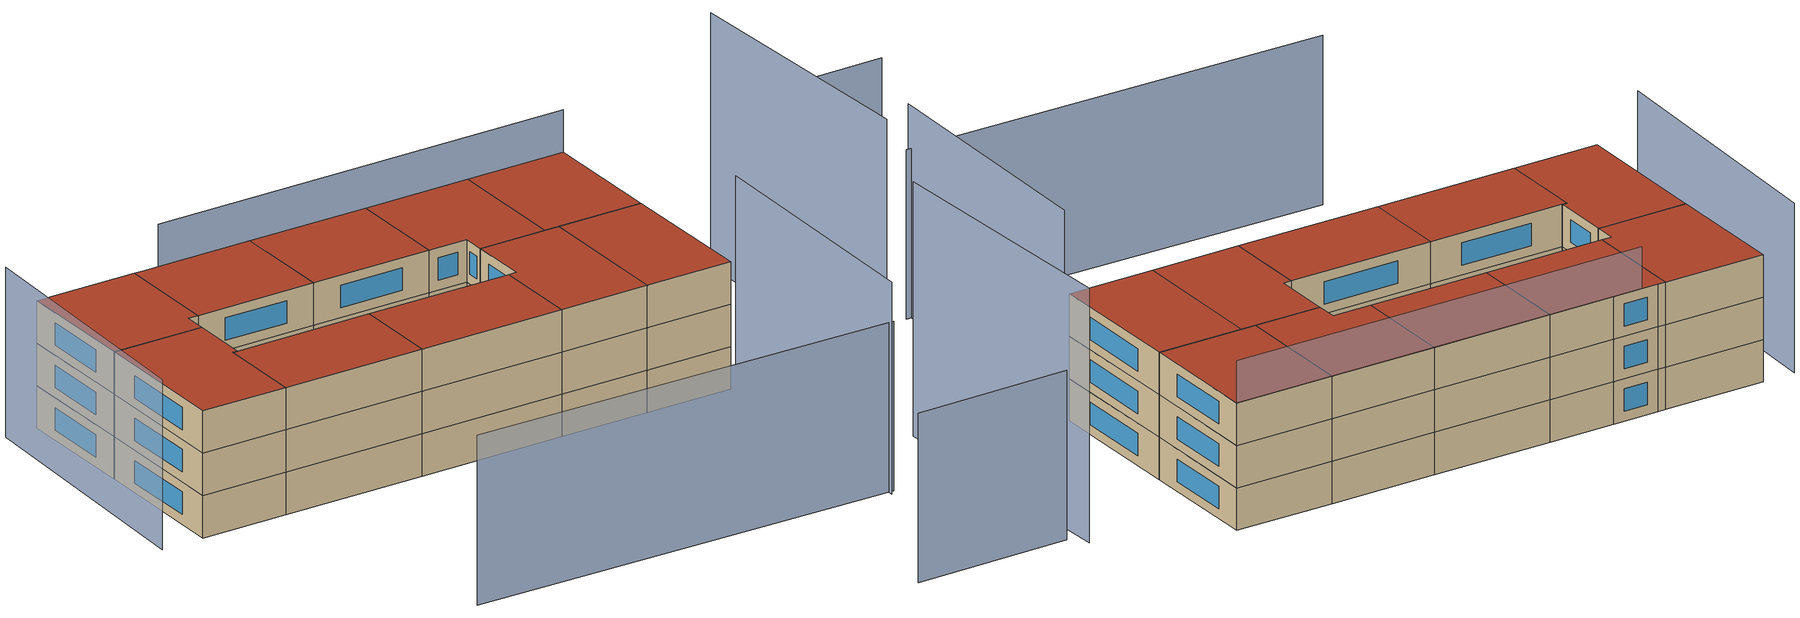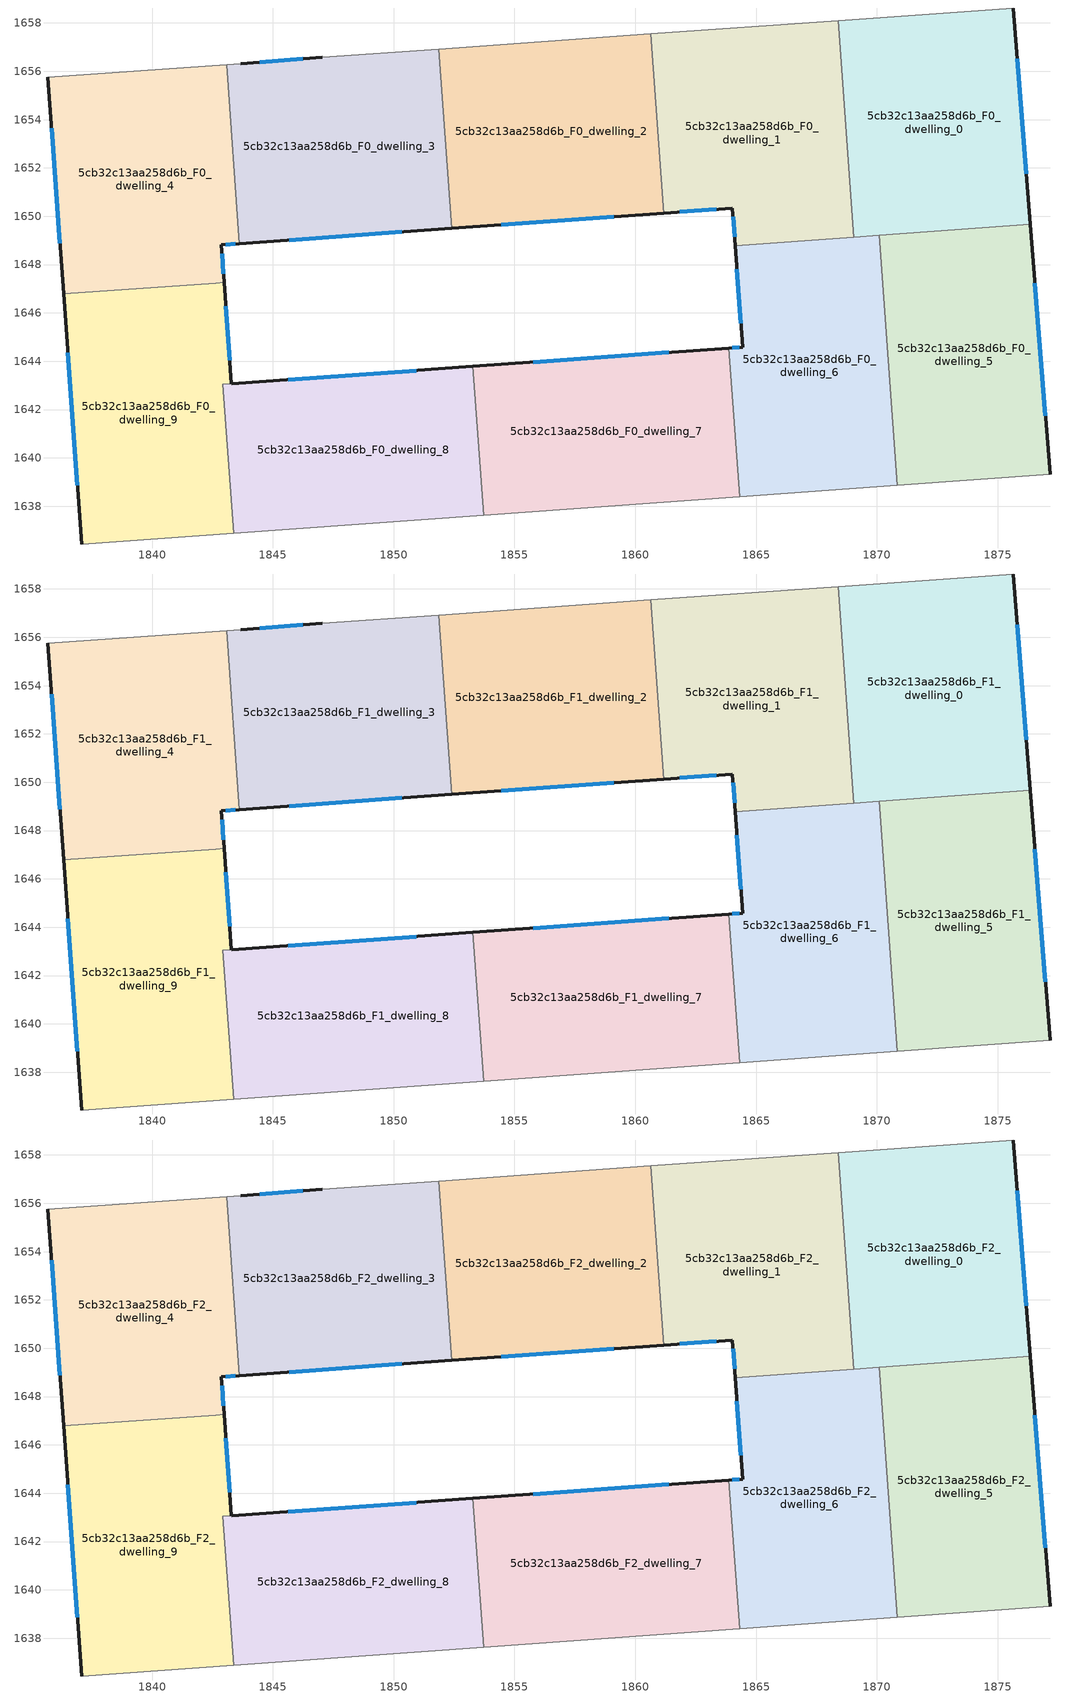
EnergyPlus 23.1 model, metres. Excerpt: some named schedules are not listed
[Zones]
5cb32c13aa258d6b_F0_dwelling_0
 floor ground (EU_floor_Construction): 1875.64,1658.62 1876.35,1649.67 1869.05,1649.14 1868.4,1658.1 z0
 wall outside (EU_wall_Construction): 1876.35,1649.67 1875.64,1658.62 z0:3
 wall adiabatic (EU_wall_Construction): 1875.64,1658.62 1868.4,1658.1 z0:3
 wall to 5cb32c13aa258d6b_F0_dwelling_1 (EU_wall_Construction): 1868.4,1658.1 1869.05,1649.14 z0:3
 wall to 5cb32c13aa258d6b_F0_dwelling_5 (EU_wall_Construction): 1870.09,1649.22 1876.35,1649.67 z0:3
 wall to 5cb32c13aa258d6b_F0_dwelling_6 (EU_wall_Construction): 1869.05,1649.14 1870.09,1649.22 z0:3
 window (EU_Window_Construction): 1876.18,1651.77 1875.8,1656.52 z0.7:2.3
5cb32c13aa258d6b_F0_dwelling_1
 floor ground (EU_floor_Construction): 1868.4,1658.1 1869.05,1649.14 1864.13,1648.79 1864.02,1650.33 1861.18,1650.13 1860.64,1657.55 z0
 wall outside (EU_wall_Construction): 1861.18,1650.13 1864.02,1650.33 1864.13,1648.79 z0:3
 wall adiabatic (EU_wall_Construction): 1868.4,1658.1 1860.64,1657.55 z0:3
 wall to 5cb32c13aa258d6b_F0_dwelling_2 (EU_wall_Construction): 1860.64,1657.55 1861.18,1650.13 z0:3
 wall to 5cb32c13aa258d6b_F0_dwelling_6 (EU_wall_Construction): 1864.13,1648.79 1869.05,1649.14 z0:3
 window (EU_Window_Construction): 1864.05,1649.97 1864.11,1649.15 / 1861.84,1650.18 1863.35,1650.29 z0.7:2.3
5cb32c13aa258d6b_F0_dwelling_2
 floor ground (EU_floor_Construction): 1860.64,1657.55 1861.18,1650.13 1852.4,1649.5 1851.86,1656.92 z0
 wall outside (EU_wall_Construction): 1852.4,1649.5 1861.18,1650.13 z0:3
 wall adiabatic (EU_wall_Construction): 1860.64,1657.55 1851.86,1656.92 z0:3
 wall to 5cb32c13aa258d6b_F0_dwelling_3 (EU_wall_Construction): 1851.86,1656.92 1852.4,1649.5 z0:3
 window (EU_Window_Construction): 1854.46,1649.65 1859.11,1649.98 z0.7:2.3
5cb32c13aa258d6b_F0_dwelling_3
 floor ground (EU_floor_Construction): 1851.86,1656.92 1852.4,1649.5 1843.62,1648.87 1843.08,1656.28 1843.67,1656.32 1847.03,1656.57 z0
 wall outside (EU_wall_Construction): 1843.62,1648.87 1852.4,1649.5 / 1847.03,1656.57 1843.67,1656.32 z0:3
 wall adiabatic (EU_wall_Construction): 1843.67,1656.32 1843.08,1656.28 / 1851.86,1656.92 1847.03,1656.57 z0:3
 wall to 5cb32c13aa258d6b_F0_dwelling_4 (EU_wall_Construction): 1843.08,1656.28 1843.62,1648.87 z0:3
 window (EU_Window_Construction): 1845.68,1649.02 1850.34,1649.35 / 1846.24,1656.51 1844.46,1656.38 z0.7:2.3
5cb32c13aa258d6b_F0_dwelling_4
 floor ground (EU_floor_Construction): 1843.08,1656.28 1843.62,1648.87 1842.87,1648.81 1842.98,1647.26 1842.63,1647.24 1836.34,1646.79 1835.69,1655.75 z0
 wall outside (EU_wall_Construction): 1842.98,1647.26 1842.87,1648.81 1843.62,1648.87 / 1835.69,1655.75 1836.34,1646.79 z0:3
 wall adiabatic (EU_wall_Construction): 1843.08,1656.28 1835.69,1655.75 z0:3
 wall to 5cb32c13aa258d6b_F0_dwelling_9 (EU_wall_Construction): 1836.34,1646.79 1842.63,1647.24 1842.98,1647.26 z0:3
 window (EU_Window_Construction): 1843.05,1648.83 1843.44,1648.85 / 1842.96,1647.63 1842.9,1648.45 / 1835.84,1653.65 1836.18,1648.89 z0.7:2.3
5cb32c13aa258d6b_F0_dwelling_5
 floor ground (EU_floor_Construction): 1876.35,1649.67 1877.17,1639.32 1870.84,1638.87 1870.09,1649.21 z0
 wall outside (EU_wall_Construction): 1877.17,1639.32 1876.35,1649.67 z0:3
 wall adiabatic (EU_wall_Construction): 1870.84,1638.87 1877.17,1639.32 z0:3
 wall to 5cb32c13aa258d6b_F0_dwelling_6 (EU_wall_Construction): 1870.09,1649.21 1870.84,1638.87 z0:3
 window (EU_Window_Construction): 1876.98,1641.75 1876.54,1647.24 z0.7:2.3
5cb32c13aa258d6b_F0_dwelling_6
 floor ground (EU_floor_Construction): 1870.09,1649.21 1870.84,1638.87 1864.32,1638.4 1863.87,1644.54 1864.44,1644.59 1864.13,1648.79 z0
 wall outside (EU_wall_Construction): 1864.13,1648.79 1864.44,1644.59 1863.87,1644.54 z0:3
 wall adiabatic (EU_wall_Construction): 1864.32,1638.4 1870.84,1638.87 z0:3
 wall to 5cb32c13aa258d6b_F0_dwelling_7 (EU_wall_Construction): 1863.87,1644.54 1864.32,1638.4 z0:3
 window (EU_Window_Construction): 1864.21,1647.8 1864.37,1645.57 / 1864.3,1644.58 1864.01,1644.55 z0.7:2.3
5cb32c13aa258d6b_F0_dwelling_7
 floor ground (EU_floor_Construction): 1863.87,1644.54 1864.32,1638.4 1853.72,1637.63 1853.28,1643.78 z0
 wall outside (EU_wall_Construction): 1863.87,1644.54 1853.28,1643.78 z0:3
 wall adiabatic (EU_wall_Construction): 1853.72,1637.63 1864.32,1638.4 z0:3
 wall to 5cb32c13aa258d6b_F0_dwelling_8 (EU_wall_Construction): 1853.28,1643.78 1853.72,1637.63 z0:3
 window (EU_Window_Construction): 1861.39,1644.37 1855.77,1643.96 z0.7:2.3
5cb32c13aa258d6b_F0_dwelling_8
 floor ground (EU_floor_Construction): 1853.28,1643.78 1853.72,1637.63 1843.38,1636.89 1842.93,1643.04 z0
 wall outside (EU_wall_Construction): 1853.28,1643.78 1843.29,1643.07 z0:3
 wall adiabatic (EU_wall_Construction): 1843.38,1636.89 1853.72,1637.63 z0:3
 wall to 5cb32c13aa258d6b_F0_dwelling_9 (EU_wall_Construction): 1843.28,1643.06 1842.93,1643.04 1843.38,1636.89 z0:3
 window (EU_Window_Construction): 1850.94,1643.62 1845.64,1643.23 z0.7:2.3
5cb32c13aa258d6b_F0_dwelling_9
 floor ground (EU_floor_Construction): 1842.98,1647.26 1843.28,1643.07 1842.93,1643.04 1843.38,1636.89 1837.08,1636.44 1836.34,1646.79 1842.63,1647.24 z0
 wall outside (EU_wall_Construction): 1843.28,1643.07 1842.98,1647.26 / 1836.34,1646.79 1837.08,1636.44 z0:3
 wall adiabatic (EU_wall_Construction): 1837.08,1636.44 1843.38,1636.89 z0:3
 window (EU_Window_Construction): 1843.21,1644.05 1843.05,1646.28 / 1836.51,1644.35 1836.91,1638.87 z0.7:2.3
5cb32c13aa258d6b_F1_dwelling_0
 floor to 5cb32c13aa258d6b_F0_dwelling_0 (EU_floor_Construction): 1875.64,1658.62 1876.35,1649.67 1869.05,1649.14 1868.4,1658.1 z3
 wall outside (EU_wall_Construction): 1876.35,1649.67 1875.64,1658.62 z3:6
 wall adiabatic (EU_wall_Construction): 1875.64,1658.62 1868.4,1658.1 z3:6
 wall to 5cb32c13aa258d6b_F1_dwelling_1 (EU_wall_Construction): 1868.4,1658.1 1869.05,1649.14 z3:6
 wall to 5cb32c13aa258d6b_F1_dwelling_5 (EU_wall_Construction): 1870.09,1649.22 1876.35,1649.67 z3:6
 wall to 5cb32c13aa258d6b_F1_dwelling_6 (EU_wall_Construction): 1869.05,1649.14 1870.09,1649.22 z3:6
 window (EU_Window_Construction): 1876.18,1651.77 1875.8,1656.52 z3.7:5.3
5cb32c13aa258d6b_F1_dwelling_1
 floor to 5cb32c13aa258d6b_F0_dwelling_1 (EU_floor_Construction): 1868.4,1658.1 1869.05,1649.14 1864.13,1648.79 1864.02,1650.33 1861.18,1650.13 1860.64,1657.55 z3
 wall outside (EU_wall_Construction): 1861.18,1650.13 1864.02,1650.33 1864.13,1648.79 z3:6
 wall adiabatic (EU_wall_Construction): 1868.4,1658.1 1860.64,1657.55 z3:6
 wall to 5cb32c13aa258d6b_F1_dwelling_2 (EU_wall_Construction): 1860.64,1657.55 1861.18,1650.13 z3:6
 wall to 5cb32c13aa258d6b_F1_dwelling_6 (EU_wall_Construction): 1864.13,1648.79 1869.05,1649.14 z3:6
 window (EU_Window_Construction): 1864.05,1649.97 1864.11,1649.15 / 1861.84,1650.18 1863.35,1650.29 z3.7:5.3
5cb32c13aa258d6b_F1_dwelling_2
 floor to 5cb32c13aa258d6b_F0_dwelling_2 (EU_floor_Construction): 1860.64,1657.55 1861.18,1650.13 1852.4,1649.5 1851.86,1656.92 z3
 wall outside (EU_wall_Construction): 1852.4,1649.5 1861.18,1650.13 z3:6
 wall adiabatic (EU_wall_Construction): 1860.64,1657.55 1851.86,1656.92 z3:6
 wall to 5cb32c13aa258d6b_F1_dwelling_3 (EU_wall_Construction): 1851.86,1656.92 1852.4,1649.5 z3:6
 window (EU_Window_Construction): 1854.46,1649.65 1859.11,1649.98 z3.7:5.3
5cb32c13aa258d6b_F1_dwelling_3
 floor to 5cb32c13aa258d6b_F0_dwelling_3 (EU_floor_Construction): 1851.86,1656.92 1852.4,1649.5 1843.62,1648.87 1843.08,1656.28 1843.67,1656.32 1847.03,1656.57 z3
 wall outside (EU_wall_Construction): 1843.62,1648.87 1852.4,1649.5 / 1847.03,1656.57 1843.67,1656.32 z3:6
 wall adiabatic (EU_wall_Construction): 1843.67,1656.32 1843.08,1656.28 / 1851.86,1656.92 1847.03,1656.57 z3:6
 wall to 5cb32c13aa258d6b_F1_dwelling_4 (EU_wall_Construction): 1843.08,1656.28 1843.62,1648.87 z3:6
 window (EU_Window_Construction): 1845.68,1649.02 1850.34,1649.35 / 1846.24,1656.51 1844.46,1656.38 z3.7:5.3
5cb32c13aa258d6b_F1_dwelling_4
 floor to 5cb32c13aa258d6b_F0_dwelling_4 (EU_floor_Construction): 1843.08,1656.28 1843.62,1648.87 1842.87,1648.81 1842.98,1647.26 1842.63,1647.24 1836.34,1646.79 1835.69,1655.75 z3
 wall outside (EU_wall_Construction): 1842.98,1647.26 1842.87,1648.81 1843.62,1648.87 / 1835.69,1655.75 1836.34,1646.79 z3:6
 wall adiabatic (EU_wall_Construction): 1843.08,1656.28 1835.69,1655.75 z3:6
 wall to 5cb32c13aa258d6b_F1_dwelling_9 (EU_wall_Construction): 1836.34,1646.79 1842.63,1647.24 1842.98,1647.26 z3:6
 window (EU_Window_Construction): 1843.05,1648.83 1843.44,1648.85 / 1842.96,1647.63 1842.9,1648.45 / 1835.84,1653.65 1836.18,1648.89 z3.7:5.3
5cb32c13aa258d6b_F1_dwelling_5
 floor to 5cb32c13aa258d6b_F0_dwelling_5 (EU_floor_Construction): 1876.35,1649.67 1877.17,1639.32 1870.84,1638.87 1870.09,1649.21 z3
 wall outside (EU_wall_Construction): 1877.17,1639.32 1876.35,1649.67 z3:6
 wall adiabatic (EU_wall_Construction): 1870.84,1638.87 1877.17,1639.32 z3:6
 wall to 5cb32c13aa258d6b_F1_dwelling_6 (EU_wall_Construction): 1870.09,1649.21 1870.84,1638.87 z3:6
 window (EU_Window_Construction): 1876.98,1641.75 1876.54,1647.24 z3.7:5.3
5cb32c13aa258d6b_F1_dwelling_6
 floor to 5cb32c13aa258d6b_F0_dwelling_6 (EU_floor_Construction): 1870.09,1649.21 1870.84,1638.87 1864.32,1638.4 1863.87,1644.54 1864.44,1644.59 1864.13,1648.79 z3
 wall outside (EU_wall_Construction): 1864.13,1648.79 1864.44,1644.59 1863.87,1644.54 z3:6
 wall adiabatic (EU_wall_Construction): 1864.32,1638.4 1870.84,1638.87 z3:6
 wall to 5cb32c13aa258d6b_F1_dwelling_7 (EU_wall_Construction): 1863.87,1644.54 1864.32,1638.4 z3:6
 window (EU_Window_Construction): 1864.21,1647.8 1864.37,1645.57 / 1864.3,1644.58 1864.01,1644.55 z3.7:5.3
5cb32c13aa258d6b_F1_dwelling_7
 floor to 5cb32c13aa258d6b_F0_dwelling_7 (EU_floor_Construction): 1863.87,1644.54 1864.32,1638.4 1853.72,1637.63 1853.28,1643.78 z3
 wall outside (EU_wall_Construction): 1863.87,1644.54 1853.28,1643.78 z3:6
 wall adiabatic (EU_wall_Construction): 1853.72,1637.63 1864.32,1638.4 z3:6
 wall to 5cb32c13aa258d6b_F1_dwelling_8 (EU_wall_Construction): 1853.28,1643.78 1853.72,1637.63 z3:6
 window (EU_Window_Construction): 1861.39,1644.37 1855.77,1643.96 z3.7:5.3
5cb32c13aa258d6b_F1_dwelling_8
 floor to 5cb32c13aa258d6b_F0_dwelling_8 (EU_floor_Construction): 1853.28,1643.78 1853.72,1637.63 1843.38,1636.89 1842.93,1643.04 z3
 wall outside (EU_wall_Construction): 1853.28,1643.78 1843.29,1643.07 z3:6
 wall adiabatic (EU_wall_Construction): 1843.38,1636.89 1853.72,1637.63 z3:6
 wall to 5cb32c13aa258d6b_F1_dwelling_9 (EU_wall_Construction): 1843.28,1643.06 1842.93,1643.04 1843.38,1636.89 z3:6
 window (EU_Window_Construction): 1850.94,1643.62 1845.64,1643.23 z3.7:5.3
5cb32c13aa258d6b_F1_dwelling_9
 floor to 5cb32c13aa258d6b_F0_dwelling_9 (EU_floor_Construction): 1842.98,1647.26 1843.28,1643.07 1842.93,1643.04 1843.38,1636.89 1837.08,1636.44 1836.34,1646.79 1842.63,1647.24 z3
 wall outside (EU_wall_Construction): 1843.28,1643.07 1842.98,1647.26 / 1836.34,1646.79 1837.08,1636.44 z3:6
 wall adiabatic (EU_wall_Construction): 1837.08,1636.44 1843.38,1636.89 z3:6
 window (EU_Window_Construction): 1843.21,1644.05 1843.05,1646.28 / 1836.51,1644.35 1836.91,1638.87 z3.7:5.3
5cb32c13aa258d6b_F2_dwelling_0
 floor to 5cb32c13aa258d6b_F1_dwelling_0 (EU_floor_Construction): 1875.64,1658.62 1876.35,1649.67 1869.05,1649.14 1868.4,1658.1 z6
 wall outside (EU_wall_Construction): 1876.35,1649.67 1875.64,1658.62 z6:9
 wall adiabatic (EU_wall_Construction): 1875.64,1658.62 1868.4,1658.1 z6:9
 wall to 5cb32c13aa258d6b_F2_dwelling_1 (EU_wall_Construction): 1868.4,1658.1 1869.05,1649.14 z6:9
 wall to 5cb32c13aa258d6b_F2_dwelling_5 (EU_wall_Construction): 1870.09,1649.22 1876.35,1649.67 z6:9
 wall to 5cb32c13aa258d6b_F2_dwelling_6 (EU_wall_Construction): 1869.05,1649.14 1870.09,1649.22 z6:9
 window (EU_Window_Construction): 1876.18,1651.77 1875.8,1656.52 z6.7:8.3
 roof outside (EU_roof_Construction): 1876.35,1649.67 1875.64,1658.62 1868.4,1658.1 1869.05,1649.14 z9
5cb32c13aa258d6b_F2_dwelling_1
 floor to 5cb32c13aa258d6b_F1_dwelling_1 (EU_floor_Construction): 1868.4,1658.1 1869.05,1649.14 1864.13,1648.79 1864.02,1650.33 1861.18,1650.13 1860.64,1657.55 z6
 wall outside (EU_wall_Construction): 1861.18,1650.13 1864.02,1650.33 1864.13,1648.79 z6:9
 wall adiabatic (EU_wall_Construction): 1868.4,1658.1 1860.64,1657.55 z6:9
 wall to 5cb32c13aa258d6b_F2_dwelling_2 (EU_wall_Construction): 1860.64,1657.55 1861.18,1650.13 z6:9
 wall to 5cb32c13aa258d6b_F2_dwelling_6 (EU_wall_Construction): 1864.13,1648.79 1869.05,1649.14 z6:9
 window (EU_Window_Construction): 1864.05,1649.97 1864.11,1649.15 / 1861.84,1650.18 1863.35,1650.29 z6.7:8.3
 roof outside (EU_roof_Construction): 1869.05,1649.14 1868.4,1658.1 1860.64,1657.55 1861.18,1650.13 1864.02,1650.33 1864.13,1648.79 z9
5cb32c13aa258d6b_F2_dwelling_2
 floor to 5cb32c13aa258d6b_F1_dwelling_2 (EU_floor_Construction): 1860.64,1657.55 1861.18,1650.13 1852.4,1649.5 1851.86,1656.92 z6
 wall outside (EU_wall_Construction): 1852.4,1649.5 1861.18,1650.13 z6:9
 wall adiabatic (EU_wall_Construction): 1860.64,1657.55 1851.86,1656.92 z6:9
 wall to 5cb32c13aa258d6b_F2_dwelling_3 (EU_wall_Construction): 1851.86,1656.92 1852.4,1649.5 z6:9
 window (EU_Window_Construction): 1854.46,1649.65 1859.11,1649.98 z6.7:8.3
 roof outside (EU_roof_Construction): 1861.18,1650.13 1860.64,1657.55 1851.86,1656.92 1852.4,1649.5 z9
5cb32c13aa258d6b_F2_dwelling_3
 floor to 5cb32c13aa258d6b_F1_dwelling_3 (EU_floor_Construction): 1851.86,1656.92 1852.4,1649.5 1843.62,1648.87 1843.08,1656.28 1843.67,1656.32 1847.03,1656.57 z6
 wall outside (EU_wall_Construction): 1843.62,1648.87 1852.4,1649.5 / 1847.03,1656.57 1843.67,1656.32 z6:9
 wall adiabatic (EU_wall_Construction): 1843.67,1656.32 1843.08,1656.28 / 1851.86,1656.92 1847.03,1656.57 z6:9
 wall to 5cb32c13aa258d6b_F2_dwelling_4 (EU_wall_Construction): 1843.08,1656.28 1843.62,1648.87 z6:9
 window (EU_Window_Construction): 1845.68,1649.02 1850.34,1649.35 / 1846.24,1656.51 1844.46,1656.38 z6.7:8.3
 roof outside (EU_roof_Construction): 1852.4,1649.5 1851.86,1656.92 1847.03,1656.57 1843.67,1656.32 1843.08,1656.28 1843.62,1648.87 z9
5cb32c13aa258d6b_F2_dwelling_4
 floor to 5cb32c13aa258d6b_F1_dwelling_4 (EU_floor_Construction): 1843.08,1656.28 1843.62,1648.87 1842.87,1648.81 1842.98,1647.26 1842.63,1647.24 1836.34,1646.79 1835.69,1655.75 z6
 wall outside (EU_wall_Construction): 1842.98,1647.26 1842.87,1648.81 1843.62,1648.87 / 1835.69,1655.75 1836.34,1646.79 z6:9
 wall adiabatic (EU_wall_Construction): 1843.08,1656.28 1835.69,1655.75 z6:9
 wall to 5cb32c13aa258d6b_F2_dwelling_9 (EU_wall_Construction): 1836.34,1646.79 1842.63,1647.24 1842.98,1647.26 z6:9
 window (EU_Window_Construction): 1843.05,1648.83 1843.44,1648.85 / 1842.96,1647.63 1842.9,1648.45 / 1835.84,1653.65 1836.18,1648.89 z6.7:8.3
 roof outside (EU_roof_Construction): 1842.98,1647.26 1842.87,1648.81 1843.62,1648.87 1843.08,1656.28 1835.69,1655.75 1836.34,1646.79 1842.63,1647.24 z9
5cb32c13aa258d6b_F2_dwelling_5
 floor to 5cb32c13aa258d6b_F1_dwelling_5 (EU_floor_Construction): 1876.35,1649.67 1877.17,1639.32 1870.84,1638.87 1870.09,1649.21 z6
 wall outside (EU_wall_Construction): 1877.17,1639.32 1876.35,1649.67 z6:9
 wall adiabatic (EU_wall_Construction): 1870.84,1638.87 1877.17,1639.32 z6:9
 wall to 5cb32c13aa258d6b_F2_dwelling_6 (EU_wall_Construction): 1870.09,1649.21 1870.84,1638.87 z6:9
 window (EU_Window_Construction): 1876.98,1641.75 1876.54,1647.24 z6.7:8.3
 roof outside (EU_roof_Construction): 1877.17,1639.32 1876.35,1649.67 1870.09,1649.21 1870.84,1638.87 z9
5cb32c13aa258d6b_F2_dwelling_6
 floor to 5cb32c13aa258d6b_F1_dwelling_6 (EU_floor_Construction): 1870.09,1649.21 1870.84,1638.87 1864.32,1638.4 1863.87,1644.54 1864.44,1644.59 1864.13,1648.79 z6
 wall outside (EU_wall_Construction): 1864.13,1648.79 1864.44,1644.59 1863.87,1644.54 z6:9
 wall adiabatic (EU_wall_Construction): 1864.32,1638.4 1870.84,1638.87 z6:9
 wall to 5cb32c13aa258d6b_F2_dwelling_7 (EU_wall_Construction): 1863.87,1644.54 1864.32,1638.4 z6:9
 window (EU_Window_Construction): 1864.21,1647.8 1864.37,1645.57 / 1864.3,1644.58 1864.01,1644.55 z6.7:8.3
 roof outside (EU_roof_Construction): 1870.84,1638.87 1870.09,1649.21 1864.13,1648.79 1864.44,1644.59 1863.87,1644.54 1864.32,1638.4 z9
5cb32c13aa258d6b_F2_dwelling_7
 floor to 5cb32c13aa258d6b_F1_dwelling_7 (EU_floor_Construction): 1863.87,1644.54 1864.32,1638.4 1853.72,1637.63 1853.28,1643.78 z6
 wall outside (EU_wall_Construction): 1863.87,1644.54 1853.28,1643.78 z6:9
 wall adiabatic (EU_wall_Construction): 1853.72,1637.63 1864.32,1638.4 z6:9
 wall to 5cb32c13aa258d6b_F2_dwelling_8 (EU_wall_Construction): 1853.28,1643.78 1853.72,1637.63 z6:9
 window (EU_Window_Construction): 1861.39,1644.37 1855.77,1643.96 z6.7:8.3
 roof outside (EU_roof_Construction): 1864.32,1638.4 1863.87,1644.54 1853.28,1643.78 1853.72,1637.63 z9
5cb32c13aa258d6b_F2_dwelling_8
 floor to 5cb32c13aa258d6b_F1_dwelling_8 (EU_floor_Construction): 1853.28,1643.78 1853.72,1637.63 1843.38,1636.89 1842.93,1643.04 z6
 wall outside (EU_wall_Construction): 1853.28,1643.78 1843.29,1643.07 z6:9
 wall adiabatic (EU_wall_Construction): 1843.38,1636.89 1853.72,1637.63 z6:9
 wall to 5cb32c13aa258d6b_F2_dwelling_9 (EU_wall_Construction): 1843.28,1643.06 1842.93,1643.04 1843.38,1636.89 z6:9
 window (EU_Window_Construction): 1850.94,1643.62 1845.64,1643.23 z6.7:8.3
 roof outside (EU_roof_Construction): 1853.72,1637.63 1853.28,1643.78 1843.29,1643.07 1842.93,1643.04 1843.38,1636.89 z9
5cb32c13aa258d6b_F2_dwelling_9
 floor to 5cb32c13aa258d6b_F1_dwelling_9 (EU_floor_Construction): 1842.98,1647.26 1843.28,1643.07 1842.93,1643.04 1843.38,1636.89 1837.08,1636.44 1836.34,1646.79 1842.63,1647.24 z6
 wall outside (EU_wall_Construction): 1843.28,1643.07 1842.98,1647.26 / 1836.34,1646.79 1837.08,1636.44 z6:9
 wall adiabatic (EU_wall_Construction): 1837.08,1636.44 1843.38,1636.89 z6:9
 window (EU_Window_Construction): 1843.21,1644.05 1843.05,1646.28 / 1836.51,1644.35 1836.91,1638.87 z6.7:8.3
 roof outside (EU_roof_Construction): 1843.38,1636.89 1842.93,1643.04 1843.28,1643.07 1842.98,1647.26 1842.63,1647.24 1836.34,1646.79 1837.08,1636.44 z9
shading: 1847.62,1619.32 1879,1621.17 / 1833.32,1655.55 1833.99,1636.23 / 1875.64,1658.62 1844.9,1656.41 / 1897.13,1655.51 1885.8,1654.56 z0:12; 1877.53,1639.34 1878.64,1620.81 z0:15; 1886.98,1636.49 1884.73,1655.63 z0:18
[Building]
EU S2 Campaign: North Axis=0; Terrain=City; Solar Distribution=FullExterior
[Site:Location]
Budapest.Ferenc.Liszt.Intl.AP: Latitude=47.437; Longitude=19.256; Time Zone=1; Elevation=185
[SizingPeriod:WeatherFileDays]
AnnualSizingPeriod: Begin Month=1; Begin Day of Month=1; End Month=12; End Day of Month=31; Day of Week for Start Day=Monday; Use Weather File Daylight Saving Period=No; Use Weather File Rain and Snow Indicators=No
[MATERIAL]
EU_InternalMass_Material: Roughness=MediumRough; Thickness=0.1; Conductivity=1; Density=1800; Specific Heat=900; Thermal Absorptance=0.9; Solar Absorptance=0.7; Visible Absorptance=0.7
[MATERIAL:NOMASS] Roughness=MediumRough; Thermal Absorptance=0.9; Solar Absorptance=0.7; Visible Absorptance=0.7
Name | Thermal Resistance
EU_wall_NoMass | 0.832559
EU_roof_NoMass | 1.39638
EU_floor_NoMass | 0.872794
[WINDOWMATERIAL:SIMPLEGLAZINGSYSTEM]
EU_Window_SimpleGlazing: UFactor=2.79869; Solar Heat Gain Coefficient=0.75; Visible Transmittance=0.75
[CONSTRUCTION]
EU_wall_Construction: EU_wall_NoMass
EU_roof_Construction: EU_roof_NoMass
EU_floor_Construction: EU_floor_NoMass
EU_Window_Construction: EU_Window_SimpleGlazing
EU_InternalMass_Construction: EU_InternalMass_Material
[ZONE] Type=1; Multiplier=1; Ceiling Height=autocalculate; Floor Area=autocalculate; Part of Total Floor Area=Yes
Name | Volume
5cb32c13aa258d6b_F0_dwelling_0 | 196.381
5cb32c13aa258d6b_F1_dwelling_0; 5cb32c13aa258d6b_F2_dwelling_0 | 196.382
5cb32c13aa258d6b_F0_dwelling_1; 5cb32c13aa258d6b_F1_dwelling_1; 5cb32c13aa258d6b_F2_dwelling_1 | 196.431
5cb32c13aa258d6b_F0_dwelling_2 | 196.389
5cb32c13aa258d6b_F1_dwelling_2; 5cb32c13aa258d6b_F2_dwelling_2 | 196.39
5cb32c13aa258d6b_F0_dwelling_3; 5cb32c13aa258d6b_F1_dwelling_3; 5cb32c13aa258d6b_F2_dwelling_3; 5cb32c13aa258d6b_F0_dwelling_4 | 196.406
5cb32c13aa258d6b_F1_dwelling_4; 5cb32c13aa258d6b_F2_dwelling_4 | 196.407
5cb32c13aa258d6b_F0_dwelling_5; 5cb32c13aa258d6b_F1_dwelling_5; 5cb32c13aa258d6b_F2_dwelling_5 | 196.398
5cb32c13aa258d6b_F0_dwelling_6; 5cb32c13aa258d6b_F1_dwelling_6; 5cb32c13aa258d6b_F2_dwelling_6 | 196.386
5cb32c13aa258d6b_F0_dwelling_7; 5cb32c13aa258d6b_F1_dwelling_7; 5cb32c13aa258d6b_F2_dwelling_7 | 196.385
5cb32c13aa258d6b_F0_dwelling_8; 5cb32c13aa258d6b_F1_dwelling_8; 5cb32c13aa258d6b_F2_dwelling_8 | 191.963
5cb32c13aa258d6b_F0_dwelling_9 | 200.838
5cb32c13aa258d6b_F1_dwelling_9; 5cb32c13aa258d6b_F2_dwelling_9 | 200.837
[INTERNALMASS] Construction=EU_InternalMass_Construction
Name | Zone or ZoneList | Surface Area
5cb32c13aa258d6b_F0_dwelling_0_EU_InternalMass | 5cb32c13aa258d6b_F0_dwelling_0 | 65.4607
5cb32c13aa258d6b_F0_dwelling_1_EU_InternalMass | 5cb32c13aa258d6b_F0_dwelling_1 | 65.4769
5cb32c13aa258d6b_F0_dwelling_2_EU_InternalMass | 5cb32c13aa258d6b_F0_dwelling_2 | 65.4632
5cb32c13aa258d6b_F0_dwelling_3_EU_InternalMass | 5cb32c13aa258d6b_F0_dwelling_3 | 65.4685
5cb32c13aa258d6b_F0_dwelling_4_EU_InternalMass | 5cb32c13aa258d6b_F0_dwelling_4 | 65.4689
5cb32c13aa258d6b_F0_dwelling_5_EU_InternalMass | 5cb32c13aa258d6b_F0_dwelling_5 | 65.4661
5cb32c13aa258d6b_F0_dwelling_6_EU_InternalMass | 5cb32c13aa258d6b_F0_dwelling_6 | 65.462
5cb32c13aa258d6b_F0_dwelling_7_EU_InternalMass | 5cb32c13aa258d6b_F0_dwelling_7 | 65.4616
5cb32c13aa258d6b_F0_dwelling_8_EU_InternalMass | 5cb32c13aa258d6b_F0_dwelling_8 | 63.9838
5cb32c13aa258d6b_F0_dwelling_9_EU_InternalMass | 5cb32c13aa258d6b_F0_dwelling_9 | 66.9459
5cb32c13aa258d6b_F1_dwelling_0_EU_InternalMass | 5cb32c13aa258d6b_F1_dwelling_0 | 65.4607
5cb32c13aa258d6b_F1_dwelling_1_EU_InternalMass | 5cb32c13aa258d6b_F1_dwelling_1 | 65.4769
5cb32c13aa258d6b_F1_dwelling_2_EU_InternalMass | 5cb32c13aa258d6b_F1_dwelling_2 | 65.4632
5cb32c13aa258d6b_F1_dwelling_3_EU_InternalMass | 5cb32c13aa258d6b_F1_dwelling_3 | 65.4685
5cb32c13aa258d6b_F1_dwelling_4_EU_InternalMass | 5cb32c13aa258d6b_F1_dwelling_4 | 65.4689
5cb32c13aa258d6b_F1_dwelling_5_EU_InternalMass | 5cb32c13aa258d6b_F1_dwelling_5 | 65.4661
5cb32c13aa258d6b_F1_dwelling_6_EU_InternalMass | 5cb32c13aa258d6b_F1_dwelling_6 | 65.462
5cb32c13aa258d6b_F1_dwelling_7_EU_InternalMass | 5cb32c13aa258d6b_F1_dwelling_7 | 65.4616
5cb32c13aa258d6b_F1_dwelling_8_EU_InternalMass | 5cb32c13aa258d6b_F1_dwelling_8 | 63.9838
5cb32c13aa258d6b_F1_dwelling_9_EU_InternalMass | 5cb32c13aa258d6b_F1_dwelling_9 | 66.9459
5cb32c13aa258d6b_F2_dwelling_0_EU_InternalMass | 5cb32c13aa258d6b_F2_dwelling_0 | 65.4607
5cb32c13aa258d6b_F2_dwelling_1_EU_InternalMass | 5cb32c13aa258d6b_F2_dwelling_1 | 65.4769
5cb32c13aa258d6b_F2_dwelling_2_EU_InternalMass | 5cb32c13aa258d6b_F2_dwelling_2 | 65.4632
5cb32c13aa258d6b_F2_dwelling_3_EU_InternalMass | 5cb32c13aa258d6b_F2_dwelling_3 | 65.4685
5cb32c13aa258d6b_F2_dwelling_4_EU_InternalMass | 5cb32c13aa258d6b_F2_dwelling_4 | 65.4689
5cb32c13aa258d6b_F2_dwelling_5_EU_InternalMass | 5cb32c13aa258d6b_F2_dwelling_5 | 65.4661
5cb32c13aa258d6b_F2_dwelling_6_EU_InternalMass | 5cb32c13aa258d6b_F2_dwelling_6 | 65.462
5cb32c13aa258d6b_F2_dwelling_7_EU_InternalMass | 5cb32c13aa258d6b_F2_dwelling_7 | 65.4616
5cb32c13aa258d6b_F2_dwelling_8_EU_InternalMass | 5cb32c13aa258d6b_F2_dwelling_8 | 63.9838
5cb32c13aa258d6b_F2_dwelling_9_EU_InternalMass | 5cb32c13aa258d6b_F2_dwelling_9 | 66.9459
[OTHEREQUIPMENT] Fuel Type=Electricity; Design Level Calculation Method=Watts/Area; Power per Zone Floor Area=1; Fraction Latent=0; Fraction Radiant=0; Fraction Lost=0; Carbon Dioxide Generation Rate=0; EndUse Subcategory=EU_Step8_InternalGains
Name | Zone or ZoneList or Space or SpaceList | Schedule
EU_Step8_InternalGain_5cb32c13aa258d6b_F0_dwelling_0_f000 | 5cb32c13aa258d6b_F0_dwelling_0 | EU_Step8_GainSchedule_5cb32c13aa258d6b_F0_dwelling_0_f000
EU_Step8_InternalGain_5cb32c13aa258d6b_F0_dwelling_1_f000 | 5cb32c13aa258d6b_F0_dwelling_1 | EU_Step8_GainSchedule_5cb32c13aa258d6b_F0_dwelling_1_f000
EU_Step8_InternalGain_5cb32c13aa258d6b_F0_dwelling_2_f000 | 5cb32c13aa258d6b_F0_dwelling_2 | EU_Step8_GainSchedule_5cb32c13aa258d6b_F0_dwelling_2_f000
EU_Step8_InternalGain_5cb32c13aa258d6b_F0_dwelling_3_f000 | 5cb32c13aa258d6b_F0_dwelling_3 | EU_Step8_GainSchedule_5cb32c13aa258d6b_F0_dwelling_3_f000
EU_Step8_InternalGain_5cb32c13aa258d6b_F0_dwelling_4_f000 | 5cb32c13aa258d6b_F0_dwelling_4 | EU_Step8_GainSchedule_5cb32c13aa258d6b_F0_dwelling_4_f000
EU_Step8_InternalGain_5cb32c13aa258d6b_F0_dwelling_5_f000 | 5cb32c13aa258d6b_F0_dwelling_5 | EU_Step8_GainSchedule_5cb32c13aa258d6b_F0_dwelling_5_f000
EU_Step8_InternalGain_5cb32c13aa258d6b_F0_dwelling_6_f000 | 5cb32c13aa258d6b_F0_dwelling_6 | EU_Step8_GainSchedule_5cb32c13aa258d6b_F0_dwelling_6_f000
EU_Step8_InternalGain_5cb32c13aa258d6b_F0_dwelling_7_f000 | 5cb32c13aa258d6b_F0_dwelling_7 | EU_Step8_GainSchedule_5cb32c13aa258d6b_F0_dwelling_7_f000
EU_Step8_InternalGain_5cb32c13aa258d6b_F0_dwelling_8_f000 | 5cb32c13aa258d6b_F0_dwelling_8 | EU_Step8_GainSchedule_5cb32c13aa258d6b_F0_dwelling_8_f000
EU_Step8_InternalGain_5cb32c13aa258d6b_F0_dwelling_9_f000 | 5cb32c13aa258d6b_F0_dwelling_9 | EU_Step8_GainSchedule_5cb32c13aa258d6b_F0_dwelling_9_f000
EU_Step8_InternalGain_5cb32c13aa258d6b_F1_dwelling_0_f000 | 5cb32c13aa258d6b_F1_dwelling_0 | EU_Step8_GainSchedule_5cb32c13aa258d6b_F1_dwelling_0_f000
EU_Step8_InternalGain_5cb32c13aa258d6b_F1_dwelling_1_f000 | 5cb32c13aa258d6b_F1_dwelling_1 | EU_Step8_GainSchedule_5cb32c13aa258d6b_F1_dwelling_1_f000
EU_Step8_InternalGain_5cb32c13aa258d6b_F1_dwelling_2_f000 | 5cb32c13aa258d6b_F1_dwelling_2 | EU_Step8_GainSchedule_5cb32c13aa258d6b_F1_dwelling_2_f000
EU_Step8_InternalGain_5cb32c13aa258d6b_F1_dwelling_3_f000 | 5cb32c13aa258d6b_F1_dwelling_3 | EU_Step8_GainSchedule_5cb32c13aa258d6b_F1_dwelling_3_f000
EU_Step8_InternalGain_5cb32c13aa258d6b_F1_dwelling_4_f000 | 5cb32c13aa258d6b_F1_dwelling_4 | EU_Step8_GainSchedule_5cb32c13aa258d6b_F1_dwelling_4_f000
EU_Step8_InternalGain_5cb32c13aa258d6b_F1_dwelling_5_f000 | 5cb32c13aa258d6b_F1_dwelling_5 | EU_Step8_GainSchedule_5cb32c13aa258d6b_F1_dwelling_5_f000
EU_Step8_InternalGain_5cb32c13aa258d6b_F1_dwelling_6_f000 | 5cb32c13aa258d6b_F1_dwelling_6 | EU_Step8_GainSchedule_5cb32c13aa258d6b_F1_dwelling_6_f000
EU_Step8_InternalGain_5cb32c13aa258d6b_F1_dwelling_7_f000 | 5cb32c13aa258d6b_F1_dwelling_7 | EU_Step8_GainSchedule_5cb32c13aa258d6b_F1_dwelling_7_f000
EU_Step8_InternalGain_5cb32c13aa258d6b_F1_dwelling_8_f000 | 5cb32c13aa258d6b_F1_dwelling_8 | EU_Step8_GainSchedule_5cb32c13aa258d6b_F1_dwelling_8_f000
EU_Step8_InternalGain_5cb32c13aa258d6b_F1_dwelling_9_f000 | 5cb32c13aa258d6b_F1_dwelling_9 | EU_Step8_GainSchedule_5cb32c13aa258d6b_F1_dwelling_9_f000
EU_Step8_InternalGain_5cb32c13aa258d6b_F2_dwelling_0_f000 | 5cb32c13aa258d6b_F2_dwelling_0 | EU_Step8_GainSchedule_5cb32c13aa258d6b_F2_dwelling_0_f000
EU_Step8_InternalGain_5cb32c13aa258d6b_F2_dwelling_1_f000 | 5cb32c13aa258d6b_F2_dwelling_1 | EU_Step8_GainSchedule_5cb32c13aa258d6b_F2_dwelling_1_f000
EU_Step8_InternalGain_5cb32c13aa258d6b_F2_dwelling_2_f000 | 5cb32c13aa258d6b_F2_dwelling_2 | EU_Step8_GainSchedule_5cb32c13aa258d6b_F2_dwelling_2_f000
EU_Step8_InternalGain_5cb32c13aa258d6b_F2_dwelling_3_f000 | 5cb32c13aa258d6b_F2_dwelling_3 | EU_Step8_GainSchedule_5cb32c13aa258d6b_F2_dwelling_3_f000
EU_Step8_InternalGain_5cb32c13aa258d6b_F2_dwelling_4_f000 | 5cb32c13aa258d6b_F2_dwelling_4 | EU_Step8_GainSchedule_5cb32c13aa258d6b_F2_dwelling_4_f000
EU_Step8_InternalGain_5cb32c13aa258d6b_F2_dwelling_5_f000 | 5cb32c13aa258d6b_F2_dwelling_5 | EU_Step8_GainSchedule_5cb32c13aa258d6b_F2_dwelling_5_f000
EU_Step8_InternalGain_5cb32c13aa258d6b_F2_dwelling_6_f000 | 5cb32c13aa258d6b_F2_dwelling_6 | EU_Step8_GainSchedule_5cb32c13aa258d6b_F2_dwelling_6_f000
EU_Step8_InternalGain_5cb32c13aa258d6b_F2_dwelling_7_f000 | 5cb32c13aa258d6b_F2_dwelling_7 | EU_Step8_GainSchedule_5cb32c13aa258d6b_F2_dwelling_7_f000
EU_Step8_InternalGain_5cb32c13aa258d6b_F2_dwelling_8_f000 | 5cb32c13aa258d6b_F2_dwelling_8 | EU_Step8_GainSchedule_5cb32c13aa258d6b_F2_dwelling_8_f000
EU_Step8_InternalGain_5cb32c13aa258d6b_F2_dwelling_9_f000 | 5cb32c13aa258d6b_F2_dwelling_9 | EU_Step8_GainSchedule_5cb32c13aa258d6b_F2_dwelling_9_f000
[ZONEVENTILATION:DESIGNFLOWRATE] Schedule=EU_AlwaysOn; Design Flow Rate Calculation Method=AirChanges/Hour; Air Changes per Hour=0.475469; Ventilation Type=Natural; Fan Pressure Rise=0; Fan Total Efficiency=1; Constant Term Coefficient=1; Temperature Term Coefficient=0; Velocity Term Coefficient=0; Velocity Squared Term Coefficient=0; Minimum Indoor Temperature=-100; Maximum Indoor Temperature=100; Delta Temperature=-100; Minimum Outdoor Temperature=-100; Maximum Outdoor Temperature=100; Maximum Wind Speed=40
Name | Zone or ZoneList or Space or SpaceList
EU_ConstantAir_5cb32c13aa258d6b_F0_dwelling_0 | 5cb32c13aa258d6b_F0_dwelling_0
EU_ConstantAir_5cb32c13aa258d6b_F0_dwelling_1 | 5cb32c13aa258d6b_F0_dwelling_1
EU_ConstantAir_5cb32c13aa258d6b_F0_dwelling_2 | 5cb32c13aa258d6b_F0_dwelling_2
EU_ConstantAir_5cb32c13aa258d6b_F0_dwelling_3 | 5cb32c13aa258d6b_F0_dwelling_3
EU_ConstantAir_5cb32c13aa258d6b_F0_dwelling_4 | 5cb32c13aa258d6b_F0_dwelling_4
EU_ConstantAir_5cb32c13aa258d6b_F0_dwelling_5 | 5cb32c13aa258d6b_F0_dwelling_5
EU_ConstantAir_5cb32c13aa258d6b_F0_dwelling_6 | 5cb32c13aa258d6b_F0_dwelling_6
EU_ConstantAir_5cb32c13aa258d6b_F0_dwelling_7 | 5cb32c13aa258d6b_F0_dwelling_7
EU_ConstantAir_5cb32c13aa258d6b_F0_dwelling_8 | 5cb32c13aa258d6b_F0_dwelling_8
EU_ConstantAir_5cb32c13aa258d6b_F0_dwelling_9 | 5cb32c13aa258d6b_F0_dwelling_9
EU_ConstantAir_5cb32c13aa258d6b_F1_dwelling_0 | 5cb32c13aa258d6b_F1_dwelling_0
EU_ConstantAir_5cb32c13aa258d6b_F1_dwelling_1 | 5cb32c13aa258d6b_F1_dwelling_1
EU_ConstantAir_5cb32c13aa258d6b_F1_dwelling_2 | 5cb32c13aa258d6b_F1_dwelling_2
EU_ConstantAir_5cb32c13aa258d6b_F1_dwelling_3 | 5cb32c13aa258d6b_F1_dwelling_3
EU_ConstantAir_5cb32c13aa258d6b_F1_dwelling_4 | 5cb32c13aa258d6b_F1_dwelling_4
EU_ConstantAir_5cb32c13aa258d6b_F1_dwelling_5 | 5cb32c13aa258d6b_F1_dwelling_5
EU_ConstantAir_5cb32c13aa258d6b_F1_dwelling_6 | 5cb32c13aa258d6b_F1_dwelling_6
EU_ConstantAir_5cb32c13aa258d6b_F1_dwelling_7 | 5cb32c13aa258d6b_F1_dwelling_7
EU_ConstantAir_5cb32c13aa258d6b_F1_dwelling_8 | 5cb32c13aa258d6b_F1_dwelling_8
EU_ConstantAir_5cb32c13aa258d6b_F1_dwelling_9 | 5cb32c13aa258d6b_F1_dwelling_9
EU_ConstantAir_5cb32c13aa258d6b_F2_dwelling_0 | 5cb32c13aa258d6b_F2_dwelling_0
EU_ConstantAir_5cb32c13aa258d6b_F2_dwelling_1 | 5cb32c13aa258d6b_F2_dwelling_1
EU_ConstantAir_5cb32c13aa258d6b_F2_dwelling_2 | 5cb32c13aa258d6b_F2_dwelling_2
EU_ConstantAir_5cb32c13aa258d6b_F2_dwelling_3 | 5cb32c13aa258d6b_F2_dwelling_3
EU_ConstantAir_5cb32c13aa258d6b_F2_dwelling_4 | 5cb32c13aa258d6b_F2_dwelling_4
EU_ConstantAir_5cb32c13aa258d6b_F2_dwelling_5 | 5cb32c13aa258d6b_F2_dwelling_5
EU_ConstantAir_5cb32c13aa258d6b_F2_dwelling_6 | 5cb32c13aa258d6b_F2_dwelling_6
EU_ConstantAir_5cb32c13aa258d6b_F2_dwelling_7 | 5cb32c13aa258d6b_F2_dwelling_7
EU_ConstantAir_5cb32c13aa258d6b_F2_dwelling_8 | 5cb32c13aa258d6b_F2_dwelling_8
EU_ConstantAir_5cb32c13aa258d6b_F2_dwelling_9 | 5cb32c13aa258d6b_F2_dwelling_9
[HVACTEMPLATE:ZONE:IDEALLOADSAIRSYSTEM] System Availability Schedule=EU_AlwaysOn; Maximum Heating Supply Air Temperature=50; Minimum Cooling Supply Air Temperature=13; Maximum Heating Supply Air Humidity Ratio=0.0156; Minimum Cooling Supply Air Humidity Ratio=0.0077; Heating Limit=NoLimit; Cooling Limit=NoLimit; Heating Availability Schedule=EU_AlwaysOn; Cooling Availability Schedule=EU_CoolingOff; Dehumidification Control Type=ConstantSensibleHeatRatio; Cooling Sensible Heat Ratio=0.7; Dehumidification Setpoint=60; Humidification Control Type=None; Humidification Setpoint=30; Outdoor Air Method=None; Outdoor Air Flow Rate per Person=0.00944; Outdoor Air Flow Rate per Zone Floor Area=0; Outdoor Air Flow Rate per Zone=0; Demand Controlled Ventilation Type=None; Outdoor Air Economizer Type=NoEconomizer; Heat Recovery Type=None; Sensible Heat Recovery Effectiveness=0.7; Latent Heat Recovery Effectiveness=0.65
Name | Template Thermostat
5cb32c13aa258d6b_F0_dwelling_0 | EU_HeatOnly_5cb32c13aa258d6b_F0_dwelling_0
5cb32c13aa258d6b_F0_dwelling_1 | EU_HeatOnly_5cb32c13aa258d6b_F0_dwelling_1
5cb32c13aa258d6b_F0_dwelling_2 | EU_HeatOnly_5cb32c13aa258d6b_F0_dwelling_2
5cb32c13aa258d6b_F0_dwelling_3 | EU_HeatOnly_5cb32c13aa258d6b_F0_dwelling_3
5cb32c13aa258d6b_F0_dwelling_4 | EU_HeatOnly_5cb32c13aa258d6b_F0_dwelling_4
5cb32c13aa258d6b_F0_dwelling_5 | EU_HeatOnly_5cb32c13aa258d6b_F0_dwelling_5
5cb32c13aa258d6b_F0_dwelling_6 | EU_HeatOnly_5cb32c13aa258d6b_F0_dwelling_6
5cb32c13aa258d6b_F0_dwelling_7 | EU_HeatOnly_5cb32c13aa258d6b_F0_dwelling_7
5cb32c13aa258d6b_F0_dwelling_8 | EU_HeatOnly_5cb32c13aa258d6b_F0_dwelling_8
5cb32c13aa258d6b_F0_dwelling_9 | EU_HeatOnly_5cb32c13aa258d6b_F0_dwelling_9
5cb32c13aa258d6b_F1_dwelling_0 | EU_HeatOnly_5cb32c13aa258d6b_F1_dwelling_0
5cb32c13aa258d6b_F1_dwelling_1 | EU_HeatOnly_5cb32c13aa258d6b_F1_dwelling_1
5cb32c13aa258d6b_F1_dwelling_2 | EU_HeatOnly_5cb32c13aa258d6b_F1_dwelling_2
5cb32c13aa258d6b_F1_dwelling_3 | EU_HeatOnly_5cb32c13aa258d6b_F1_dwelling_3
5cb32c13aa258d6b_F1_dwelling_4 | EU_HeatOnly_5cb32c13aa258d6b_F1_dwelling_4
5cb32c13aa258d6b_F1_dwelling_5 | EU_HeatOnly_5cb32c13aa258d6b_F1_dwelling_5
5cb32c13aa258d6b_F1_dwelling_6 | EU_HeatOnly_5cb32c13aa258d6b_F1_dwelling_6
5cb32c13aa258d6b_F1_dwelling_7 | EU_HeatOnly_5cb32c13aa258d6b_F1_dwelling_7
5cb32c13aa258d6b_F1_dwelling_8 | EU_HeatOnly_5cb32c13aa258d6b_F1_dwelling_8
5cb32c13aa258d6b_F1_dwelling_9 | EU_HeatOnly_5cb32c13aa258d6b_F1_dwelling_9
5cb32c13aa258d6b_F2_dwelling_0 | EU_HeatOnly_5cb32c13aa258d6b_F2_dwelling_0
5cb32c13aa258d6b_F2_dwelling_1 | EU_HeatOnly_5cb32c13aa258d6b_F2_dwelling_1
5cb32c13aa258d6b_F2_dwelling_2 | EU_HeatOnly_5cb32c13aa258d6b_F2_dwelling_2
5cb32c13aa258d6b_F2_dwelling_3 | EU_HeatOnly_5cb32c13aa258d6b_F2_dwelling_3
5cb32c13aa258d6b_F2_dwelling_4 | EU_HeatOnly_5cb32c13aa258d6b_F2_dwelling_4
5cb32c13aa258d6b_F2_dwelling_5 | EU_HeatOnly_5cb32c13aa258d6b_F2_dwelling_5
5cb32c13aa258d6b_F2_dwelling_6 | EU_HeatOnly_5cb32c13aa258d6b_F2_dwelling_6
5cb32c13aa258d6b_F2_dwelling_7 | EU_HeatOnly_5cb32c13aa258d6b_F2_dwelling_7
5cb32c13aa258d6b_F2_dwelling_8 | EU_HeatOnly_5cb32c13aa258d6b_F2_dwelling_8
5cb32c13aa258d6b_F2_dwelling_9 | EU_HeatOnly_5cb32c13aa258d6b_F2_dwelling_9
[SIZING:ZONE] Zone Cooling Design Supply Air Temperature Input Method=SupplyAirTemperature; Zone Cooling Design Supply Air Temperature=13; Zone Heating Design Supply Air Temperature Input Method=SupplyAirTemperature; Zone Heating Design Supply Air Temperature=50; Zone Cooling Design Supply Air Humidity Ratio=0.008; Zone Heating Design Supply Air Humidity Ratio=0.008; Cooling Design Air Flow Method=DesignDay; Cooling Design Air Flow Rate=0; Cooling Minimum Air Flow per Zone Floor Area=0.000762; Cooling Minimum Air Flow=0; Cooling Minimum Air Flow Fraction=0.2; Heating Design Air Flow Method=DesignDay; Heating Design Air Flow Rate=0; Heating Maximum Air Flow per Zone Floor Area=0.002032; Heating Maximum Air Flow=0.141576; Heating Maximum Air Flow Fraction=0.3; Account for Dedicated Outdoor Air System=No; Dedicated Outdoor Air System Control Strategy=NeutralSupplyAir; Dedicated Outdoor Air Low Setpoint Temperature for Design=autosize; Dedicated Outdoor Air High Setpoint Temperature for Design=autosize; Zone Load Sizing Method=Sensible Load Only No Latent Load; Zone Latent Cooling Design Supply Air Humidity Ratio Input Method=HumidityRatioDifference; Zone Cooling Design Supply Air Humidity Ratio Difference=0.005; Zone Latent Heating Design Supply Air Humidity Ratio Input Method=HumidityRatioDifference; Zone Humidification Design Supply Air Humidity Ratio Difference=0.005
5cb32c13aa258d6b_F0_dwelling_0; 5cb32c13aa258d6b_F0_dwelling_1; 5cb32c13aa258d6b_F0_dwelling_2; 5cb32c13aa258d6b_F0_dwelling_3; 5cb32c13aa258d6b_F0_dwelling_4; 5cb32c13aa258d6b_F0_dwelling_5; 5cb32c13aa258d6b_F0_dwelling_6; 5cb32c13aa258d6b_F0_dwelling_7; 5cb32c13aa258d6b_F0_dwelling_8; 5cb32c13aa258d6b_F0_dwelling_9; 5cb32c13aa258d6b_F1_dwelling_0; 5cb32c13aa258d6b_F1_dwelling_1; 5cb32c13aa258d6b_F1_dwelling_2; 5cb32c13aa258d6b_F1_dwelling_3; 5cb32c13aa258d6b_F1_dwelling_4; 5cb32c13aa258d6b_F1_dwelling_5; 5cb32c13aa258d6b_F1_dwelling_6; 5cb32c13aa258d6b_F1_dwelling_7; 5cb32c13aa258d6b_F1_dwelling_8; 5cb32c13aa258d6b_F1_dwelling_9; 5cb32c13aa258d6b_F2_dwelling_0; 5cb32c13aa258d6b_F2_dwelling_1; 5cb32c13aa258d6b_F2_dwelling_2; 5cb32c13aa258d6b_F2_dwelling_3; 5cb32c13aa258d6b_F2_dwelling_4; 5cb32c13aa258d6b_F2_dwelling_5; 5cb32c13aa258d6b_F2_dwelling_6; 5cb32c13aa258d6b_F2_dwelling_7; 5cb32c13aa258d6b_F2_dwelling_8; 5cb32c13aa258d6b_F2_dwelling_9
[SCHEDULE:FILE] Column Number=1; Rows to Skip at Top=0; Number of Hours of Data=8760; Column Separator=Comma; Interpolate to Timestep=No; Minutes per Item=60; Adjust Schedule for Daylight Savings=Yes
Name | File
EU_Step8_GainSchedule_5cb32c13aa258d6b_F0_dwelling_0_f000 | ../../schedules/5cb32c13aa258d6b/5cb32c13aa258d6b_F0_dwelling_0_f000_gain.csv
EU_Step8_GainSchedule_5cb32c13aa258d6b_F0_dwelling_1_f000 | ../../schedules/5cb32c13aa258d6b/5cb32c13aa258d6b_F0_dwelling_1_f000_gain.csv
EU_Step8_GainSchedule_5cb32c13aa258d6b_F0_dwelling_2_f000 | ../../schedules/5cb32c13aa258d6b/5cb32c13aa258d6b_F0_dwelling_2_f000_gain.csv
EU_Step8_GainSchedule_5cb32c13aa258d6b_F0_dwelling_3_f000 | ../../schedules/5cb32c13aa258d6b/5cb32c13aa258d6b_F0_dwelling_3_f000_gain.csv
EU_Step8_GainSchedule_5cb32c13aa258d6b_F0_dwelling_4_f000 | ../../schedules/5cb32c13aa258d6b/5cb32c13aa258d6b_F0_dwelling_4_f000_gain.csv
EU_Step8_GainSchedule_5cb32c13aa258d6b_F0_dwelling_5_f000 | ../../schedules/5cb32c13aa258d6b/5cb32c13aa258d6b_F0_dwelling_5_f000_gain.csv
EU_Step8_GainSchedule_5cb32c13aa258d6b_F0_dwelling_6_f000 | ../../schedules/5cb32c13aa258d6b/5cb32c13aa258d6b_F0_dwelling_6_f000_gain.csv
EU_Step8_GainSchedule_5cb32c13aa258d6b_F0_dwelling_7_f000 | ../../schedules/5cb32c13aa258d6b/5cb32c13aa258d6b_F0_dwelling_7_f000_gain.csv
EU_Step8_GainSchedule_5cb32c13aa258d6b_F0_dwelling_8_f000 | ../../schedules/5cb32c13aa258d6b/5cb32c13aa258d6b_F0_dwelling_8_f000_gain.csv
EU_Step8_GainSchedule_5cb32c13aa258d6b_F0_dwelling_9_f000 | ../../schedules/5cb32c13aa258d6b/5cb32c13aa258d6b_F0_dwelling_9_f000_gain.csv
EU_Step8_GainSchedule_5cb32c13aa258d6b_F1_dwelling_0_f000 | ../../schedules/5cb32c13aa258d6b/5cb32c13aa258d6b_F1_dwelling_0_f000_gain.csv
EU_Step8_GainSchedule_5cb32c13aa258d6b_F1_dwelling_1_f000 | ../../schedules/5cb32c13aa258d6b/5cb32c13aa258d6b_F1_dwelling_1_f000_gain.csv
EU_Step8_GainSchedule_5cb32c13aa258d6b_F1_dwelling_2_f000 | ../../schedules/5cb32c13aa258d6b/5cb32c13aa258d6b_F1_dwelling_2_f000_gain.csv
EU_Step8_GainSchedule_5cb32c13aa258d6b_F1_dwelling_3_f000 | ../../schedules/5cb32c13aa258d6b/5cb32c13aa258d6b_F1_dwelling_3_f000_gain.csv
EU_Step8_GainSchedule_5cb32c13aa258d6b_F1_dwelling_4_f000 | ../../schedules/5cb32c13aa258d6b/5cb32c13aa258d6b_F1_dwelling_4_f000_gain.csv
EU_Step8_GainSchedule_5cb32c13aa258d6b_F1_dwelling_5_f000 | ../../schedules/5cb32c13aa258d6b/5cb32c13aa258d6b_F1_dwelling_5_f000_gain.csv
EU_Step8_GainSchedule_5cb32c13aa258d6b_F1_dwelling_6_f000 | ../../schedules/5cb32c13aa258d6b/5cb32c13aa258d6b_F1_dwelling_6_f000_gain.csv
EU_Step8_GainSchedule_5cb32c13aa258d6b_F1_dwelling_7_f000 | ../../schedules/5cb32c13aa258d6b/5cb32c13aa258d6b_F1_dwelling_7_f000_gain.csv
EU_Step8_GainSchedule_5cb32c13aa258d6b_F1_dwelling_8_f000 | ../../schedules/5cb32c13aa258d6b/5cb32c13aa258d6b_F1_dwelling_8_f000_gain.csv
EU_Step8_GainSchedule_5cb32c13aa258d6b_F1_dwelling_9_f000 | ../../schedules/5cb32c13aa258d6b/5cb32c13aa258d6b_F1_dwelling_9_f000_gain.csv
EU_Step8_GainSchedule_5cb32c13aa258d6b_F2_dwelling_0_f000 | ../../schedules/5cb32c13aa258d6b/5cb32c13aa258d6b_F2_dwelling_0_f000_gain.csv
EU_Step8_GainSchedule_5cb32c13aa258d6b_F2_dwelling_1_f000 | ../../schedules/5cb32c13aa258d6b/5cb32c13aa258d6b_F2_dwelling_1_f000_gain.csv
EU_Step8_GainSchedule_5cb32c13aa258d6b_F2_dwelling_2_f000 | ../../schedules/5cb32c13aa258d6b/5cb32c13aa258d6b_F2_dwelling_2_f000_gain.csv
EU_Step8_GainSchedule_5cb32c13aa258d6b_F2_dwelling_3_f000 | ../../schedules/5cb32c13aa258d6b/5cb32c13aa258d6b_F2_dwelling_3_f000_gain.csv
EU_Step8_GainSchedule_5cb32c13aa258d6b_F2_dwelling_4_f000 | ../../schedules/5cb32c13aa258d6b/5cb32c13aa258d6b_F2_dwelling_4_f000_gain.csv
EU_Step8_GainSchedule_5cb32c13aa258d6b_F2_dwelling_5_f000 | ../../schedules/5cb32c13aa258d6b/5cb32c13aa258d6b_F2_dwelling_5_f000_gain.csv
EU_Step8_GainSchedule_5cb32c13aa258d6b_F2_dwelling_6_f000 | ../../schedules/5cb32c13aa258d6b/5cb32c13aa258d6b_F2_dwelling_6_f000_gain.csv
EU_Step8_GainSchedule_5cb32c13aa258d6b_F2_dwelling_7_f000 | ../../schedules/5cb32c13aa258d6b/5cb32c13aa258d6b_F2_dwelling_7_f000_gain.csv
EU_Step8_GainSchedule_5cb32c13aa258d6b_F2_dwelling_8_f000 | ../../schedules/5cb32c13aa258d6b/5cb32c13aa258d6b_F2_dwelling_8_f000_gain.csv
EU_Step8_GainSchedule_5cb32c13aa258d6b_F2_dwelling_9_f000 | ../../schedules/5cb32c13aa258d6b/5cb32c13aa258d6b_F2_dwelling_9_f000_gain.csv
